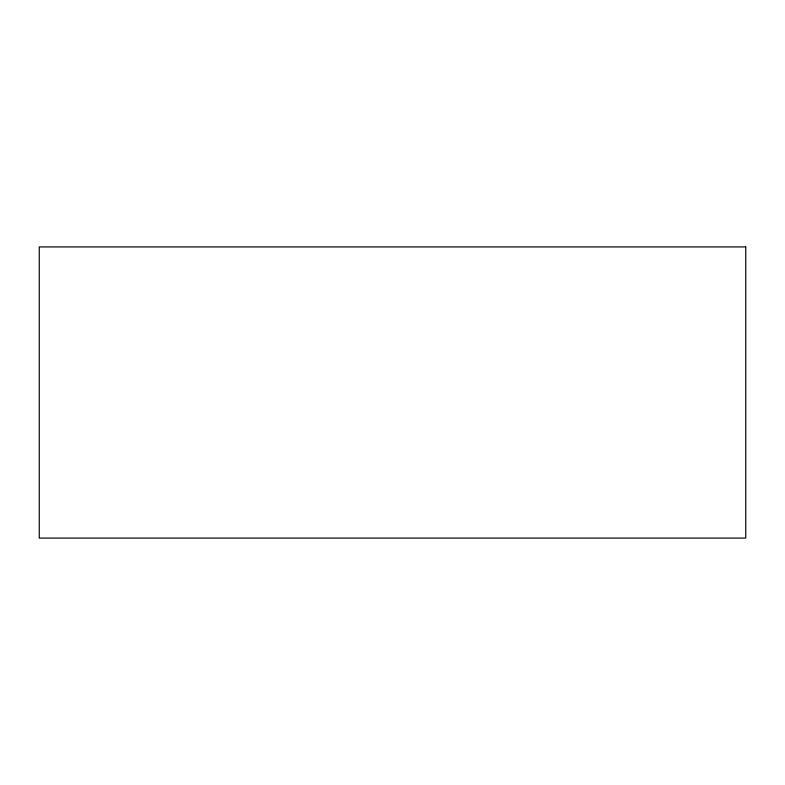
<?xml version="1.0" encoding="UTF-8"?>
<svg xmlns="http://www.w3.org/2000/svg" width="785" height="785" viewBox="0 0 785 785"><rect width="100%" height="100%" fill="white"/><g stroke="black" fill="none" stroke-linecap="round" stroke-linejoin="round"><path stroke-width="1.18" d="M745.75 246.922L39.25 246.922L39.25 538.078L745.75 538.078L745.75 246.922"/></g></svg>
